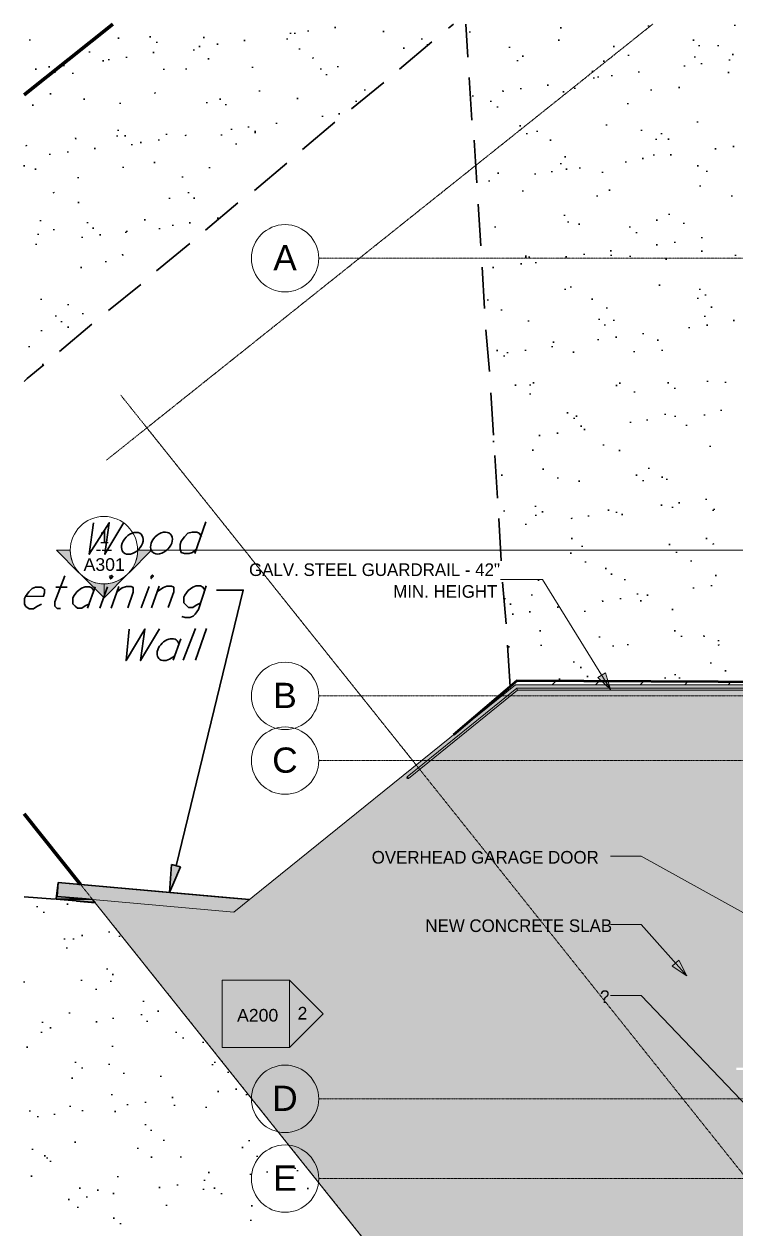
# Model space of a CAD drawing. Header units: inches. Extents: x -4136 to -1276, y 10223 to 12022.
# Drawn here: x -4124 to -3617, y 11069 to 11927 of the extents above; entities that cross this region are included whole.
import ezdxf

# ---------------------------------------------------------------- set-up
doc = ezdxf.new("R2010")
doc.units = ezdxf.units.IN
doc.header["$MEASUREMENT"] = 0
for name, pattern in [('Double Dash 3_8_', [1, 0.375, -0.125, 0.125, -0.125, 0.125, -0.125]), ('Grid Line 1_2_', [0.875, 0.5, -0.125, 0.125, -0.125]), ('IMPORT-DASHEDX2 _3_', [0.225, 0.15, -0.075])]:
    doc.linetypes.add(name, pattern=pattern)
for name, color, linetype, lineweight in [('A-FLOR', 192, 'Continuous', 13), ('A-FLOR-HRAL', 11, 'Continuous', 9), ('A-FLOR-PATT-2', 8, 'Continuous', 9), ('Building Setbacks-1', 254, 'IMPORT-DASHEDX2 _3_', 9), ('C-PROP-LINE', 91, 'Double Dash 3_8_', 20), ('G-ANNO-SYMB', 111, 'Continuous', 9), ('G-ANNO-TEXT', 231, 'Continuous', 9), ('PDF_Geometry-1', 9, 'Continuous', 70), ('PDF_Geometry-3', 253, 'Continuous', 30), ('PDF_Geometry-5', 111, 'Continuous', 50), ('PDF_Solid Fills-3', 253, 'Continuous', 30), ('S-FNDN-1', 10, 'Continuous', 13), ('S-FNDN-2', 173, 'Continuous', 13), ('S-GRID-1', 1, 'Grid Line 1_2_', 9), ('S-GRID-IDEN', 1, 'Continuous', 9), ('site plan_dwg _3_-1', 254, 'IMPORT-DASHEDX2 _3_', 9)]:
    doc.layers.add(name, color=color, linetype=linetype, lineweight=lineweight)
doc.styles.add('Arial', font='arial.ttf', dxfattribs={"height": 18})
doc.styles.add('Arial_1', font='arial.ttf', dxfattribs={"height": 9})
doc.styles.add('Century Gothic', font='ufonts.com_century-gothic.ttf', dxfattribs={"height": 9})

# ---------------------------------------------------------------- blocks, each defined once
blk = doc.blocks.new('site plan_dwg _3_-1267336-FLOOR PLAN - 1ST FLOOR PLAN')
at = {"layer": 'PDF_Solid Fills-3'}
for points in [[(1029.81, 1462), (1029.74, 1462.01), (1031.32, 1481.8), (1037.72, 1480.2), (1032.9, 1469.11)], [(948.92, 1457.8), (970.36, 1457.8), (949.54, 1459.85), (950.52, 1469.8), (949, 1458.38)], [(1072.52, 1457.8), (1072.92, 1457.8), (950.52, 1469.8), (1067.07, 1458.33)], [(974.52, 1455.4), (976.44, 1455.4), (974.91, 1457.35), (974.6, 1457.38), (948.92, 1457.8), (951.73, 1457.53)], [(974.6, 1457.38), (949.34, 1457.8), (970.36, 1457.8)], [(976.6, 1455.2), (974.52, 1455.4), (976.44, 1455.4)], [(1086.61, 1456.41), (1072.52, 1457.8), (1072.92, 1457.8), (1086.62, 1456.42)]]:
    blk.add_hatch(color=256, dxfattribs=at).paths.add_polyline_path(points, flags=0)
at = {"layer": 'Building Setbacks-1'}
for p, q in [((987.35, 1770.42), (1379.26, 2077.91)), ((997.73, 1816.9), (1206.21, 1551.39))]:
    blk.add_line(p, q, dxfattribs=at)
at = {"layer": 'PDF_Geometry-1'}
for p, q in [((994.53, 2081.11), (930.82, 2031.12)), ((926.56, 1518.93), (966.36, 1468.24))]:
    blk.add_line(p, q, dxfattribs=at)
at = {"layer": 'PDF_Geometry-3'}
for p, q in [((1152.92, 2077.8), (1152.92, 2077)), ((1237.33, 2079.09), (1233.72, 2076.2)), ((1247.32, 2055.4), (1246.08, 2079.01)), ((935.32, 2070.6), (935.32, 2069.8)), ((998.52, 2071.4), (998.52, 2070.6)), ((1020.92, 2072.2), (1020.92, 2071.4)), ((1059.32, 2071.4), (1059.32, 2070.6)), ((1118.52, 2069.8), (1118.52, 2069)), ((1120.92, 2073.8), (1120.92, 2073)), ((1124.12, 2073.8), (1124.12, 2073)), ((1133.72, 2075.4), (1133.72, 2074.6)), ((1187.32, 2074.6), (1187.32, 2073.8)), ((1248.92, 2073.8), (1248.92, 2073)), ((1313.72, 2076.2), (1313.72, 2075.4)), ((1376.12, 2077), (1376.12, 2076.2)), ((1437.72, 2077), (1437.72, 2076.2)), ((977.72, 2061.8), (977.72, 2061)), ((1023.32, 2061), (1023.32, 2060.2)), ((1025.72, 2068.2), (1025.72, 2067.4)), ((1052.12, 2062.6), (1052.12, 2061.8)), ((1056.12, 2065), (1056.12, 2064.2)), ((1068.92, 2066.6), (1068.92, 2065.8)), ((1088.12, 2069), (1088.12, 2068.2)), ((1127.32, 2062.6), (1127.32, 2061.8)), ((1221.72, 2066.6), (1198.52, 2047.4)), ((1201.72, 2062.6), (1201.72, 2061.8)), ((1214.52, 2069), (1214.52, 2068.2)), ((1218.52, 2065), (1218.52, 2064.2)), ((1276.92, 2062.6), (1276.92, 2061.8)), ((1312.12, 2067.4), (1312.12, 2066.6)), ((1351.32, 2062.6), (1351.32, 2061.8)), ((1408.12, 2066.6), (1408.12, 2065.8)), ((1412.12, 2062.6), (1412.12, 2061.8)), ((1425.72, 2062.6), (1425.72, 2061.8)), ((959.32, 2052.2), (959.32, 2051.4)), ((987.32, 2055.4), (987.32, 2054.6)), ((991.32, 2056.2), (991.32, 2055.4)), ((1004.12, 2057.8), (1004.12, 2057)), ((1062.52, 2056.2), (1062.52, 2055.4)), ((1136.92, 2056.2), (1136.92, 2055.4)), ((1282.52, 2053), (1282.52, 2052.2)), ((1286.52, 2056.2), (1286.52, 2055.4)), ((1344.12, 2052.2), (1344.12, 2051.4)), ((1361.72, 2056.2), (1361.72, 2055.4)), ((1408.92, 2054.6), (1408.92, 2053.8)), ((1433.72, 2052.2), (1433.72, 2051.4)), ((1436.12, 2056.2), (1436.12, 2055.4)), ((939.32, 2049.8), (939.32, 2049)), ((948.92, 2051.4), (948.92, 2050.6)), ((952.92, 2047.4), (952.92, 2046.6)), ((965.72, 2046.6), (965.72, 2045.8)), ((1030.52, 2049), (1030.52, 2048.2)), ((1046.52, 2049), (1046.52, 2048.2)), ((1093.72, 2049.8), (1093.72, 2049)), ((1142.52, 2048.2), (1142.52, 2047.4)), ((1146.52, 2044.2), (1146.52, 2043.4)), ((1154.52, 2049.8), (1154.52, 2049)), ((1336.12, 2045), (1336.12, 2044.2)), ((1368.92, 2044.2), (1368.92, 2043.4)), ((1401.72, 2048.2), (1401.72, 2047.4)), ((1413.72, 2049.8), (1413.72, 2049)), ((1187.32, 2037.8), (1164.12, 2019.4)), ((1249.72, 2010.6), (1248.12, 2041)), ((1304.12, 2035.4), (1304.12, 2034.6)), ((1336.92, 2040.2), (1336.92, 2039.4)), ((1340.12, 2041), (1340.12, 2040.2)), ((1349.72, 2041.8), (1349.72, 2041)), ((1432.92, 2043.4), (1432.92, 2042.6)), ((949.72, 2032.2), (949.72, 2031.4)), ((973.72, 2028.2), (973.72, 2027.4)), ((1024.12, 2032.2), (1024.12, 2031.4)), ((1070.52, 2027.4), (1070.52, 2026.6)), ((1098.52, 2033), (1098.52, 2032.2)), ((1125.72, 2027.4), (1125.72, 2026.6)), ((1173.72, 2033), (1173.72, 2032.2)), ((1250.52, 2028.2), (1250.52, 2027.4)), ((1272.12, 2031.4), (1272.12, 2030.6)), ((1284.92, 2033), (1284.92, 2032.2)), ((1315.32, 2030.6), (1315.32, 2029.8)), ((1323.32, 2033), (1323.32, 2032.2)), ((1377.72, 2031.4), (1377.72, 2030.6)), ((1397.72, 2033), (1397.72, 2032.2)), ((936.92, 2024.2), (936.92, 2023.4)), ((999.32, 2025), (999.32, 2024.2)), ((1060.92, 2025), (1060.92, 2024.2)), ((1074.52, 2023.4), (1074.52, 2022.6)), ((1167.32, 2025), (1167.32, 2024.2)), ((1263.32, 2024.2), (1263.32, 2023.4)), ((1268.12, 2020.2), (1268.12, 2019.4)), ((1360.92, 2021.8), (1360.92, 2021)), ((1110.52, 2009.8), (1110.52, 2009)), ((1152.12, 2009.8), (1128.92, 1990.6)), ((1143.32, 2014.6), (1143.32, 2013.8)), ((1155.32, 2016.2), (1155.32, 2015.4)), ((996.92, 2001.8), (996.92, 2001)), ((997.72, 2005.8), (997.72, 2005)), ((1002.52, 2001.8), (1002.52, 2001)), ((1032.12, 2002.6), (1032.12, 2001.8)), ((1045.72, 2001.8), (1045.72, 2001)), ((1071.32, 2001.8), (1071.32, 2001)), ((1078.52, 2005.8), (1078.52, 2005)), ((1090.52, 2007.4), (1090.52, 2006.6)), ((1284.12, 2006.6), (1284.12, 2005.8)), ((1288.92, 2001), (1288.92, 2000.2)), ((1296.12, 2002.6), (1296.12, 2001.8)), ((1345.72, 2006.6), (1345.72, 2005.8)), ((1370.52, 2002.6), (1370.52, 2001.8)), ((1410.52, 2008.2), (1410.52, 2007.4)), ((932.12, 1995.4), (932.12, 1994.6)), ((967.32, 2000.2), (967.32, 1999.4)), ((980.92, 1993), (980.92, 1992.2)), ((1007.32, 1995.4), (1007.32, 1994.6)), ((1013.72, 1997), (1013.72, 1996.2)), ((1026.52, 1998.6), (1026.52, 1997.8)), ((1081.72, 1995.4), (1081.72, 1994.6)), ((1252.92, 1965.8), (1251.32, 1996.2)), ((1305.72, 1996.2), (1305.72, 1995.4)), ((1380.92, 1996.2), (1380.92, 1995.4)), ((1384.92, 2000.2), (1384.92, 1999.4)), ((1389.72, 1996.2), (1389.72, 1995.4)), ((948.92, 1989), (948.92, 1988.2)), ((961.72, 1990.6), (961.72, 1989.8)), ((1316.12, 1984.2), (1316.12, 1983.4)), ((1379.32, 1985), (1379.32, 1984.2)), ((1391.32, 1985), (1391.32, 1984.2)), ((1423.32, 1989), (1423.32, 1988.2)), ((1436.12, 1990.6), (1436.12, 1989.8)), ((930.52, 1981), (930.52, 1980.2)), ((938.52, 1978.6), (938.52, 1977.8)), ((1000.92, 1979.4), (1000.92, 1978.6)), ((1023.32, 1982.6), (1023.32, 1981.8)), ((1062.52, 1978.6), (1062.52, 1977.8)), ((1117.72, 1981), (1094.52, 1961.8)), ((1312.92, 1979.4), (1312.92, 1978.6)), ((1316.92, 1975.4), (1316.92, 1974.6)), ((1326.52, 1976.2), (1326.52, 1975.4)), ((1359.32, 1980.2), (1359.32, 1979.4)), ((1371.32, 1982.6), (1371.32, 1981.8)), ((1410.52, 1977), (1410.52, 1976.2)), ((968.92, 1972.2), (968.92, 1971.4)), ((1043.32, 1972.2), (1043.32, 1971.4)), ((1261.72, 1967.4), (1261.72, 1966.6)), ((1268.12, 1973), (1268.12, 1972.2)), ((1294.52, 1972.2), (1294.52, 1971.4)), ((1306.52, 1973.8), (1306.52, 1973)), ((1342.52, 1973), (1342.52, 1972.2)), ((1416.92, 1973), (1416.92, 1972.2)), ((951.32, 1961.8), (951.32, 1961)), ((1047.32, 1961), (1047.32, 1960.2)), ((1285.72, 1960.2), (1285.72, 1959.4)), ((1347.32, 1960.2), (1347.32, 1959.4)), ((1412.12, 1962.6), (1412.12, 1961.8)), ((968.92, 1954.6), (968.92, 1953.8)), ((1033.72, 1957), (1033.72, 1956.2)), ((1051.32, 1957), (1051.32, 1956.2)), ((1082.52, 1953), (1059.32, 1933.8)), ((1255.32, 1921), (1253.72, 1950.6)), ((1338.52, 1956.2), (1338.52, 1955.4)), ((1434.52, 1955.4), (1434.52, 1954.6)), ((941.72, 1941.8), (941.72, 1941)), ((1016.12, 1941.8), (1016.12, 1941)), ((1068.12, 1942.6), (1068.12, 1941.8)), ((1315.32, 1942.6), (1315.32, 1941.8)), ((1389.72, 1942.6), (1389.72, 1941.8)), ((940.12, 1932.2), (940.12, 1931.4)), ((951.32, 1935.4), (951.32, 1934.6)), ((975.32, 1940.2), (975.32, 1939.4)), ((979.32, 1936.2), (979.32, 1935.4)), ((1002.52, 1933), (1002.52, 1932.2)), ((1003.32, 1933.8), (1003.32, 1933)), ((1026.52, 1935.4), (1026.52, 1934.6)), ((1036.12, 1937.8), (1036.12, 1937)), ((1048.12, 1939.4), (1048.12, 1938.6)), ((1265.72, 1934.6), (1265.72, 1933.8)), ((1317.72, 1937.8), (1317.72, 1937)), ((1325.72, 1936.2), (1325.72, 1935.4)), ((1361.72, 1933.8), (1361.72, 1933)), ((1380.92, 1938.6), (1380.92, 1937.8)), ((1400.12, 1936.2), (1400.12, 1935.4)), ((938.52, 1925), (938.52, 1924.2)), ((971.32, 1929.8), (971.32, 1929)), ((984.12, 1931.4), (984.12, 1930.6)), ((1048.12, 1924.2), (1024.12, 1905)), ((1366.52, 1929.8), (1366.52, 1929)), ((1412.92, 1925.8), (1412.92, 1925)), ((1000.12, 1917), (1000.12, 1916.2)), ((1348.12, 1917), (1348.12, 1916.2)), ((1380.92, 1921), (1380.92, 1920.2)), ((1393.72, 1922.6), (1393.72, 1921.8)), ((1412.92, 1916.2), (1412.92, 1915.4)), ((970.52, 1908.2), (970.52, 1907.4)), ((988.12, 1912.2), (988.12, 1911.4)), ((1284.12, 1908.2), (1284.12, 1907.4)), ((1289.72, 1913), (1289.72, 1912.2)), ((1294.52, 1909), (1294.52, 1908.2)), ((1316.12, 1913), (1316.12, 1912.2)), ((1328.92, 1914.6), (1328.92, 1913.8)), ((1348.12, 1913.8), (1348.12, 1913)), ((1361.72, 1913), (1361.72, 1912.2)), ((1387.32, 1910.6), (1387.32, 1909.8)), ((1436.92, 1913), (1436.92, 1912.2)), ((1257.72, 1876.2), (1256.12, 1905.8)), ((1264.12, 1905.8), (1264.12, 1905)), ((1012.92, 1895.4), (989.72, 1877)), ((1315.32, 1889.8), (1315.32, 1889)), ((1319.32, 1891.4), (1319.32, 1890.6)), ((1382.52, 1892.2), (1382.52, 1891.4)), ((1411.32, 1889), (1411.32, 1888.2)), ((941.72, 1885.8), (941.72, 1885)), ((960.92, 1881.8), (960.92, 1881)), ((1260.12, 1882.6), (1260.12, 1881.8)), ((1334.52, 1882.6), (1334.52, 1881.8)), ((1409.72, 1882.6), (1409.72, 1881.8)), ((1415.32, 1885), (1415.32, 1884.2)), ((952.12, 1873.8), (952.12, 1873)), ((971.32, 1875.4), (971.32, 1874.6)), ((1269.72, 1875.4), (1269.72, 1874.6)), ((1344.92, 1876.2), (1344.92, 1875.4)), ((1419.32, 1876.2), (1419.32, 1875.4)), ((941.72, 1863.4), (941.72, 1862.6)), ((977.72, 1867.4), (954.52, 1848.2)), ((956.12, 1869.8), (956.12, 1869)), ((960.92, 1865.8), (960.92, 1865)), ((1288.92, 1867.4), (1288.92, 1866.6)), ((1339.32, 1868.2), (1339.32, 1867.4)), ((1343.32, 1864.2), (1343.32, 1863.4)), ((1349.72, 1867.4), (1349.72, 1866.6)), ((1414.52, 1869.8), (1414.52, 1869)), ((1416.12, 1863.4), (1416.12, 1862.6)), ((1435.32, 1866.6), (1435.32, 1865.8)), ((1260.92, 1831.4), (1258.52, 1861)), ((1351.32, 1855.4), (1351.32, 1854.6)), ((1370.52, 1857.8), (1370.52, 1857)), ((1403.32, 1861.8), (1403.32, 1861)), ((932.92, 1852.2), (932.92, 1851.4)), ((1266.52, 1846.6), (1266.52, 1845.8)), ((1286.52, 1846.6), (1286.52, 1845.8)), ((1305.72, 1849), (1305.72, 1848.2)), ((1306.52, 1852.2), (1306.52, 1851.4)), ((1338.52, 1853.8), (1338.52, 1853)), ((1380.92, 1853), (1380.92, 1852.2)), ((942.52, 1839.4), (942.52, 1838.6)), ((1271.32, 1842.6), (1271.32, 1841.8)), ((1273.72, 1845), (1273.72, 1844.2)), ((1320.92, 1845), (1320.92, 1844.2)), ((1364.12, 1845), (1364.12, 1844.2)), ((1384.12, 1845.8), (1384.12, 1845)), ((1279.32, 1821.8), (1279.32, 1821)), ((1289.72, 1821.8), (1289.72, 1821)), ((1292.12, 1823.4), (1292.12, 1822.6)), ((1351.32, 1821), (1351.32, 1820.2)), ((1353.72, 1822.6), (1353.72, 1821.8)), ((1388.12, 1822.6), (1388.12, 1821.8)), ((1416.12, 1823.4), (1416.12, 1822.6)), ((1428.92, 1822.6), (1428.92, 1821.8)), ((1263.32, 1785.8), (1261.72, 1816.2)), ((1289.72, 1815.4), (1289.72, 1814.6)), ((1364.12, 1816.2), (1364.12, 1815.4)), ((1392.92, 1818.6), (1392.92, 1817.8)), ((1316.12, 1801.8), (1316.12, 1801)), ((1320.92, 1797.8), (1320.92, 1797)), ((1322.52, 1799.4), (1322.52, 1798.6)), ((1360.92, 1794.6), (1360.92, 1793.8)), ((1372.92, 1796.2), (1372.92, 1795.4)), ((1385.72, 1800.2), (1385.72, 1799.4)), ((1392.92, 1798.6), (1392.92, 1797.8)), ((1413.72, 1799.4), (1413.72, 1798.6)), ((1425.72, 1802.6), (1425.72, 1801.8)), ((1308.92, 1787.4), (1308.92, 1786.6)), ((1325.72, 1792.2), (1325.72, 1791.4)), ((1328.12, 1789.8), (1328.12, 1789)), ((1400.92, 1792.2), (1400.92, 1791.4)), ((1263.32, 1781.8), (1263.32, 1781)), ((1296.12, 1785.8), (1296.12, 1785)), ((1341.72, 1778.6), (1341.72, 1777.8)), ((1265.72, 1741), (1264.12, 1771.4)), ((1291.32, 1775.4), (1291.32, 1774.6)), ((1352.92, 1774.6), (1352.92, 1773.8)), ((1417.72, 1777), (1417.72, 1776.2)), ((1298.52, 1761.8), (1298.52, 1761)), ((1373.72, 1761.8), (1373.72, 1761)), ((1268.92, 1757.8), (1268.92, 1757)), ((1308.92, 1755.4), (1308.92, 1754.6)), ((1324.12, 1753), (1324.12, 1752.2)), ((1364.92, 1757), (1364.92, 1756.2)), ((1369.72, 1753), (1369.72, 1752.2)), ((1383.32, 1755.4), (1383.32, 1754.6)), ((1386.52, 1753.8), (1386.52, 1753)), ((1292.92, 1735.4), (1292.92, 1734.6)), ((1382.52, 1735.4), (1382.52, 1734.6)), ((1395.32, 1737), (1395.32, 1736.2)), ((1414.52, 1739.4), (1414.52, 1738.6)), ((1057.72, 1725.8), (1049.72, 1703.4)), ((1268.12, 1696.2), (1266.52, 1726.6)), ((1270.52, 1732.2), (1270.52, 1731.4)), ((1292.92, 1729), (1292.92, 1728.2)), ((1297.72, 1731.4), (1297.72, 1730.6)), ((1318.52, 1726.6), (1318.52, 1725.8)), ((1330.52, 1728.2), (1330.52, 1727.4)), ((1344.92, 1732.2), (1344.92, 1731.4)), ((1350.52, 1730.6), (1350.52, 1729.8)), ((1354.52, 1729), (1354.52, 1728.2)), ((1390.52, 1733.8), (1390.52, 1733)), ((1419.32, 1731.4), (1419.32, 1730.6)), ((1420.12, 1732.2), (1420.12, 1731.4)), ((1285.72, 1722.6), (1285.72, 1721.8)), ((1318.52, 1712.2), (1318.52, 1711.4)), ((1414.52, 1711.4), (1414.52, 1710.6)), ((1317.72, 1701.8), (1317.72, 1701)), ((1325.72, 1706.6), (1325.72, 1705.8)), ((1388.12, 1707.4), (1388.12, 1706.6)), ((1392.92, 1701.8), (1392.92, 1701)), ((1419.32, 1707.4), (1419.32, 1706.6)), ((1328.12, 1695.4), (1328.12, 1694.6)), ((1403.32, 1695.4), (1403.32, 1694.6)), ((1342.52, 1690.6), (1342.52, 1689.8)), ((1346.52, 1686.6), (1346.52, 1685.8)), ((1420.92, 1685), (1420.92, 1684.2)), ((950.52, 1680.2), (958.52, 1680.2)), ((978.52, 1680.2), (972.92, 1665)), ((987.32, 1680.2), (981.72, 1665)), ((989.72, 1665), (995.32, 1680.2)), ((1016.92, 1680.2), (1011.32, 1665)), ((1018.52, 1665), (1024.12, 1680.2)), ((1271.32, 1651.4), (1268.92, 1681)), ((1294.52, 1682.6), (1294.52, 1681.8)), ((1356.12, 1682.6), (1356.12, 1681.8)), ((1404.92, 1676.2), (1404.92, 1675.4)), ((1417.72, 1677.8), (1417.72, 1677)), ((1270.52, 1669.8), (1270.52, 1669)), ((1274.52, 1665.8), (1274.52, 1665)), ((1289.72, 1672.2), (1289.72, 1671.4)), ((1340.12, 1667.4), (1340.12, 1666.6)), ((1352.92, 1669), (1352.92, 1668.2)), ((1364.92, 1672.2), (1364.92, 1671.4)), ((1367.32, 1667.4), (1367.32, 1666.6)), ((1372.12, 1671.4), (1372.12, 1670.6)), ((1276.12, 1658.6), (1276.12, 1657.8)), ((1288.12, 1660.2), (1288.12, 1659.4)), ((1308.12, 1663.4), (1308.12, 1662.6)), ((1327.32, 1660.2), (1327.32, 1659.4)), ((1389.72, 1661), (1389.72, 1660.2)), ((1040.92, 1627.4), (1049.72, 1649.8)), ((1049.72, 1627.4), (1057.72, 1649.8)), ((1039.32, 1642.6), (1033.72, 1627.4)), ((1295.32, 1646.6), (1295.32, 1645.8)), ((1337.72, 1641.8), (1337.72, 1641)), ((1391.32, 1645.8), (1391.32, 1645)), ((1396.12, 1641.8), (1396.12, 1641)), ((1412.12, 1641.8), (1412.12, 1641)), ((1273.72, 1606.6), (1272.12, 1636.2)), ((1272.92, 1635.4), (1272.92, 1634.6)), ((1296.12, 1636.2), (1296.12, 1635.4)), ((1347.32, 1635.4), (1347.32, 1634.6)), ((1357.72, 1636.2), (1357.72, 1635.4)), ((1422.52, 1638.6), (1422.52, 1637.8)), ((1422.52, 1635.4), (1422.52, 1634.6)), ((1319.32, 1624.2), (1319.32, 1623.4)), ((1324.12, 1620.2), (1324.12, 1619.4)), ((1391.32, 1614.6), (1391.32, 1613.8)), ((1416.92, 1622.6), (1416.92, 1621.8)), ((1427.32, 1617), (1427.32, 1616.2)), ((1303.67, 1607.74), (1305.72, 1609.8)), ((1308.92, 1612.2), (1308.92, 1611.4)), ((1328.92, 1613.8), (1328.92, 1613)), ((1334.61, 1607.49), (1336.92, 1609.8)), ((1366.34, 1607.22), (1368.92, 1609.8)), ((1375.32, 1609.8), (1375.32, 1609)), ((1384.12, 1612.2), (1384.12, 1611.4)), ((1394.52, 1612.2), (1394.52, 1611.4)), ((1398.08, 1606.96), (1400.12, 1609)), ((1429.05, 1606.7), (1431.32, 1609)), ((1250.41, 1586.48), (1253.72, 1589.8)), ((948.92, 1457.8), (950.52, 1469.8)), ((926.07, 1459.76), (948.12, 1457.8)), ((935.32, 1453), (935.32, 1452.2)), ((956.92, 1454.6), (956.92, 1453.8)), ((963.32, 1456.2), (976.66, 1455.12)), ((940.12, 1449), (940.12, 1448.2)), ((986.52, 1434.6), (986.52, 1433.8)), ((954.52, 1429.8), (954.52, 1429)), ((960.92, 1429.8), (960.92, 1429)), ((967.32, 1432.2), (967.32, 1431.4)), ((993.72, 1431.4), (993.72, 1430.6)), ((956.12, 1423.4), (956.12, 1422.6)), ((984.92, 1408.2), (984.92, 1407.4)), ((966.52, 1400.2), (966.52, 1399.4)), ((988.92, 1404.2), (988.92, 1403.4)), ((925.72, 1399.4), (925.72, 1398.6)), ((976.92, 1393.8), (976.92, 1393)), ((987.32, 1399.4), (987.32, 1398.6)), ((1010.52, 1385), (1010.52, 1384.2)), ((957.72, 1377), (957.72, 1376.2)), ((1008.92, 1375.4), (1008.92, 1374.6)), ((1020.92, 1377.8), (1020.92, 1377)), ((938.52, 1370.6), (938.52, 1369.8)), ((944.12, 1366.6), (944.12, 1365.8)), ((976.92, 1370.6), (976.92, 1369.8)), ((988.92, 1373), (988.92, 1372.2)), ((1012.92, 1370.6), (1012.92, 1369.8)), ((937.72, 1363.4), (937.72, 1362.6)), ((1033.72, 1362.6), (1033.72, 1361.8)), ((1038.52, 1358.6), (1038.52, 1357.8)), ((927.32, 1353), (927.32, 1352.2)), ((988.12, 1353), (988.12, 1352.2)), ((1052.92, 1355.4), (1052.92, 1354.6)), ((961.72, 1341.8), (961.72, 1341)), ((985.72, 1340.2), (985.72, 1339.4)), ((1059.32, 1339.4), (1059.32, 1338.6)), ((1060.92, 1341), (1060.92, 1340.2)), ((966.52, 1337.8), (966.52, 1337)), ((996.12, 1333.8), (996.12, 1333)), ((1022.52, 1331.4), (1022.52, 1330.6)), ((1070.52, 1333.8), (1070.52, 1333)), ((959.32, 1330.6), (959.32, 1329.8)), ((987.32, 1318.6), (987.32, 1317.8)), ((1030.52, 1316.2), (1030.52, 1315.4)), ((1063.32, 1320.2), (1063.32, 1319.4)), ((1076.12, 1321.8), (1076.12, 1321)), ((1083.32, 1317.8), (1083.32, 1317)), ((1087.32, 1313.8), (1087.32, 1313)), ((928.92, 1307.4), (928.92, 1306.6)), ((957.72, 1310.6), (957.72, 1309.8)), ((966.52, 1307.4), (966.52, 1306.6)), ((989.72, 1306.6), (989.72, 1305.8)), ((998.52, 1311.4), (998.52, 1310.6)), ((1011.32, 1313), (1011.32, 1312.2)), ((1032.12, 1310.6), (1032.12, 1309.8)), ((1054.52, 1309), (1054.52, 1308.2)), ((934.52, 1303.4), (934.52, 1302.6)), ((946.52, 1305), (946.52, 1304.2)), ((1011.32, 1297), (1011.32, 1296.2)), ((1015.32, 1293), (1015.32, 1292.2)), ((930.52, 1280.2), (930.52, 1279.4)), ((960.92, 1285), (960.92, 1284.2)), ((1005.72, 1280.2), (1005.72, 1279.4)), ((1024.12, 1285.8), (1024.12, 1285)), ((1080.12, 1280.2), (1080.12, 1279.4)), ((1084.92, 1285), (1084.92, 1284.2)), ((939.32, 1275.4), (939.32, 1274.6)), ((940.92, 1273.8), (940.92, 1273)), ((943.32, 1271.4), (943.32, 1270.6)), ((1015.32, 1273.8), (1015.32, 1273)), ((1036.12, 1273.8), (1036.12, 1273)), ((1090.52, 1273.8), (1090.52, 1273)), ((1056.12, 1262.6), (1056.12, 1261.8)), ((1097.72, 1262.6), (1097.72, 1261.8)), ((1117.72, 1265), (1117.72, 1264.2)), ((1119.32, 1263.4), (1119.32, 1262.6)), ((929.72, 1261), (929.72, 1260.2)), ((991.32, 1260.2), (991.32, 1259.4)), ((1033.72, 1253.8), (1033.72, 1253)), ((1052.92, 1257), (1052.92, 1256.2)), ((1085.72, 1261), (1085.72, 1260.2)), ((964.12, 1252.2), (964.12, 1251.4)), ((968.92, 1245.8), (968.92, 1245)), ((976.92, 1250.6), (976.92, 1249.8)), ((988.12, 1248.2), (988.12, 1247.4)), ((1020.92, 1252.2), (1020.92, 1251.4)), ((1052.12, 1250.6), (1052.12, 1249.8)), ((1060.12, 1251.4), (1060.12, 1250.6)), ((1064.92, 1247.4), (1064.92, 1246.6)), ((1126.52, 1250.6), (1126.52, 1249.8)), ((956.12, 1244.2), (956.12, 1243.4)), ((962.52, 1238.6), (962.52, 1237.8)), ((1025.72, 1239.4), (1025.72, 1238.6)), ((1086.52, 1238.6), (1086.52, 1237.8)), ((988.12, 1230.6), (988.12, 1229.8)), ((1085.72, 1228.2), (1085.72, 1227.4)), ((992.92, 1226.6), (992.92, 1225.8))]:
    blk.add_line(p, q, dxfattribs=at)
at = {"layer": 'PDF_Geometry-3', "flags": 128}
for points in [[(1095.32, 2004.2), (1095.32, 2003.4), (1095.32, 2002.6)], [(1287.32, 1913.8), (1287.32, 1913), (1287.32, 1912.2)], [(943.32, 1838.6), (931.32, 1829), (929.12, 1826.96)], [(977.72, 1725.8), (974.52, 1703.4), (988.92, 1725.8), (985.72, 1703.4), (999.32, 1725.8)], [(1054.52, 1715.4), (1052.92, 1717.8), (1051.32, 1718.6), (1048.12, 1718.6), (1044.92, 1717.8), (1042.52, 1715.4), (1040.12, 1712.2), (1039.32, 1709.8), (1039.32, 1706.6), (1040.12, 1704.2), (1042.52, 1703.4), (1045.72, 1703.4), (1048.12, 1704.2), (1051.32, 1706.6)], [(956.92, 1688.2), (949.72, 1669.8), (949.72, 1666.6), (951.32, 1665), (953.72, 1665)], [(928.92, 1673.8), (941.72, 1673.8), (942.52, 1676.2), (942.52, 1678.6), (941.72, 1679.4), (940.12, 1680.2), (936.12, 1680.2), (933.72, 1679.4), (931.32, 1677), (928.92, 1673.8), (928.12, 1672.2), (928.12, 1668.2), (928.92, 1666.6), (931.32, 1665), (934.52, 1665), (936.92, 1666.6), (940.12, 1668.2)], [(977.72, 1677), (976.12, 1679.4), (974.52, 1680.2), (971.32, 1680.2), (968.92, 1679.4), (965.72, 1677), (963.32, 1673.8), (962.52, 1672.2), (962.52, 1668.2), (964.12, 1666.6), (965.72, 1665), (968.92, 1665), (971.32, 1666.6), (974.52, 1668.2)], [(993.72, 1676.2), (997.72, 1679.4), (1000.92, 1680.2), (1004.12, 1680.2), (1005.72, 1679.4), (1005.72, 1676.2), (1001.72, 1665)], [(1022.52, 1676.2), (1027.32, 1679.4), (1029.72, 1680.2), (1032.92, 1680.2), (1034.52, 1679.4), (1034.52, 1676.2), (1030.52, 1665)], [(1034.52, 1481), (1084.12, 1677), (1064.92, 1677)], [(1057.72, 1680.2), (1052.12, 1663.4), (1049.72, 1660.2), (1048.12, 1658.6), (1045.72, 1657.8), (1042.52, 1657.8), (1040.12, 1658.6)], [(1056.92, 1677), (1055.32, 1679.4), (1053.72, 1680.2), (1050.52, 1680.2), (1048.12, 1679.4), (1044.92, 1677), (1042.52, 1673.8), (1041.72, 1672.2), (1041.72, 1668.2), (1043.32, 1666.6), (1044.92, 1665), (1048.12, 1665), (1050.52, 1666.6), (1053.72, 1668.2)], [(1002.52, 1649.8), (1000.12, 1627.4), (1013.72, 1649.8), (1010.52, 1627.4), (1024.12, 1649.8)]]:
    blk.add_lwpolyline(points, dxfattribs=at)
for points in [[(988.92, 1687.4), (989.72, 1685.8), (991.32, 1687.4), (990.52, 1688.2)], [(1018.52, 1687.4), (1018.52, 1685.8), (1020.12, 1687.4), (1019.32, 1688.2)]]:
    blk.add_lwpolyline(points, close=True, dxfattribs=at)
at = {"layer": 'PDF_Geometry-3'}
for centre in [(1005.29, 1710.97), (1026.09, 1710.97)]:
    blk.add_ellipse(centre, major_axis=(6.4, 6.4), ratio=0.693889, dxfattribs=at)
blk.add_ellipse((1030.1, 1635.01), major_axis=(6.5, 6.36), ratio=0.686133, start_param=5.925031, end_param=11.003657, dxfattribs=at)
at = {"layer": 'PDF_Geometry-5', "flags": 128}
blk.add_lwpolyline([(1469.76, 1608.16), (1278.52, 1610.6), (1232.92, 1572.6)], dxfattribs=at)
at = {"layer": 'PDF_Solid Fills-3'}
for p, q in [((1029.74, 1462.01), (1031.32, 1481.8)), ((1031.32, 1481.8), (1037.72, 1480.2)), ((1037.72, 1480.2), (1032.9, 1469.11)), ((950.52, 1469.8), (949, 1458.38)), ((949.54, 1459.85), (950.52, 1469.8)), ((1072.92, 1457.8), (950.52, 1469.8)), ((950.52, 1469.8), (1067.07, 1458.33)), ((1032.9, 1469.11), (1029.81, 1462)), ((970.36, 1457.8), (949.54, 1459.85)), ((1029.81, 1462), (1029.74, 1462.01)), ((949, 1458.38), (948.92, 1457.8)), ((948.92, 1457.8), (970.36, 1457.8)), ((974.6, 1457.38), (948.92, 1457.8)), ((948.92, 1457.8), (951.73, 1457.53)), ((974.6, 1457.38), (949.34, 1457.8)), ((949.34, 1457.8), (970.36, 1457.8)), ((951.73, 1457.53), (974.52, 1455.4)), ((970.36, 1457.8), (974.6, 1457.38)), ((976.6, 1455.2), (974.52, 1455.4)), ((974.52, 1455.4), (976.44, 1455.4)), ((974.52, 1455.4), (976.44, 1455.4)), ((974.91, 1457.35), (974.6, 1457.38)), ((976.44, 1455.4), (974.91, 1457.35)), ((976.44, 1455.4), (976.6, 1455.2)), ((1067.07, 1458.33), (1072.52, 1457.8)), ((1072.52, 1457.8), (1072.92, 1457.8)), ((1086.61, 1456.41), (1072.52, 1457.8)), ((1072.52, 1457.8), (1072.92, 1457.8)), ((1072.92, 1457.8), (1086.62, 1456.42)), ((1086.62, 1456.42), (1086.61, 1456.41))]:
    blk.add_line(p, q, dxfattribs=at)
blk = doc.blocks.new('Railing - Lapeyre - 1 1_2_ Post-V1-FLOOR PLAN - 1ST FLOOR PLAN')
at = {"layer": 'A-FLOR-HRAL'}
blk.add_hatch(color=256, dxfattribs=at).paths.add_polyline_path([(0, -0.75), (0.19, -0.72), (0.37, -0.65), (0.53, -0.53), (0.65, -0.38), (0.72, -0.19), (0.75, 0), (-0.75, 0), (-0.72, -0.19), (-0.65, -0.38), (-0.53, -0.53), (-0.38, -0.65), (-0.19, -0.72)], flags=0)
blk.add_arc((0, 0), 0.75, 180, 360, dxfattribs=at)
blk = doc.blocks.new('Railing - Railing-1341484-FLOOR PLAN - 1ST FLOOR PLAN')
at = {"layer": 'A-FLOR-HRAL'}
for points in [[(-3850.29, 11389.76), (-3772.59, 11452.52), (-3773.12, 11454.02), (-3851.23, 11390.93), (-3850.31, 11389.78)], [(-3591.11, 11452.52), (-3581.7, 11452.52), (-3581.7, 11454.02), (-3773.12, 11454.02), (-3772.59, 11452.52), (-3601.56, 11452.52)]]:
    blk.add_hatch(color=256, dxfattribs=at).paths.add_polyline_path(points, flags=0)
for p, q in [((-3773.12, 11454.02), (-3851.23, 11390.93)), ((-3581.7, 11454.02), (-3773.12, 11454.02)), ((-3850.29, 11389.76), (-3772.59, 11452.52)), ((-3772.59, 11452.52), (-3581.7, 11452.52)), ((-3850.29, 11389.76), (-3851.23, 11390.93))]:
    blk.add_line(p, q, dxfattribs=at)
blk.add_open_spline([(-3773.12, 11454.02), (-3773.12, 11454.02), (-3773.11, 11453.97), (-3773.05, 11453.81), (-3772.99, 11453.65), (-3772.94, 11453.5), (-3772.89, 11453.37), (-3772.86, 11453.27), (-3772.82, 11453.17), (-3772.78, 11453.04), (-3772.72, 11452.89), (-3772.67, 11452.73), (-3772.63, 11452.61), (-3772.6, 11452.54), (-3772.59, 11452.52), (-3772.59, 11452.52)], degree=3, knots=[0, 0, 0, 0, 0.166667, 0.25, 0.333333, 0.416667, 0.458333, 0.5, 0.541667, 0.583333, 0.666667, 0.75, 0.833333, 0.916667, 1, 1, 1, 1], dxfattribs=at)
at = {"rotation": 308.9304407069868}
blk.add_blockref('Railing - Lapeyre - 1 1_2_ Post-V1-FLOOR PLAN - 1ST FLOOR PLAN', (-3850.76, 11390.34), dxfattribs=at)
blk = doc.blocks.new('Family - ___-1264376-FLOOR PLAN - 1ST FLOOR PLAN')
at = {"layer": 'C-PROP-LINE'}
for p, q in [((-4060.85, 11927.3), (-4124.15, 11876.78)), ((-3676.11, 11927.3), (-4036.63, 11639.56)), ((-4036.63, 11639.56), (-2946.18, 10274.36)), ((-4124.15, 11364.57), (-3246.45, 10265.73))]:
    blk.add_line(p, q, dxfattribs=at)
blk = doc.blocks.new('Grid - Grid Head - Circle-50561-FLOOR PLAN - 1ST FLOOR PLAN')
at = {"layer": 'S-GRID-IDEN'}
for start, end in [(360, 180), (180, 360)]:
    blk.add_arc((0, 0), 0.25, start, end, dxfattribs=at)
blk = doc.blocks.new('Elevation - Detail Number-151647-FLOOR PLAN - 1ST FLOOR PLAN')
at = {"layer": 'G-ANNO-SYMB'}
for p, q in [((0.25, 0.25), (-0.25, 0.25)), ((-0.25, 0.25), (-0.25, -0.25)), ((0.25, -0.25), (0.25, 0.25)), ((-0.25, -0.25), (0.25, -0.25))]:
    blk.add_line(p, q, dxfattribs=at)
blk = doc.blocks.new('Elevation - Detail Number-151370-FLOOR PLAN - 1ST FLOOR PLAN')
at = {"layer": 'G-ANNO-SYMB'}
for p, q in [((0, 0.25), (-0.25, 0)), ((0.25, 0), (0, 0.25)), ((-0.25, 0), (0.25, 0))]:
    blk.add_line(p, q, dxfattribs=at)
blk = doc.blocks.new('Section - Section Head - Filled-22785-FLOOR PLAN - 1ST FLOOR PLAN')
at = {"layer": 'G-ANNO-SYMB'}
h = blk.add_hatch(color=256, dxfattribs=at)
edge = h.paths.add_edge_path(flags=0)
edge.add_line((-0.4268, 0.1768), (-0.25, 0.3536))
edge.add_line((-0.25, 0.3536), (-0.25, 0.25))
edge.add_arc((-0.25, 0), 0.25, 90, 135)
h = blk.add_hatch(color=256, dxfattribs=at)
edge = h.paths.add_edge_path(flags=0)
edge.add_arc((-0.25, 0), 0.25, 45, 90)
edge.add_line((-0.25, 0.25), (-0.25, 0.3536))
edge.add_line((-0.25, 0.3536), (-0.0732, 0.1768))
h = blk.add_hatch(color=256, dxfattribs=at)
edge = h.paths.add_edge_path(flags=0)
edge.add_arc((-0.25, 0), 0.2503, 137.9216, 180)
edge.add_line((-0.5003, 0), (-0.6036, 0))
edge.add_line((-0.6036, 0), (-0.4358, 0.1678))
h = blk.add_hatch(color=256, dxfattribs=at)
edge = h.paths.add_edge_path(flags=0)
edge.add_line((-0.0642, 0.1678), (0.1036, 0))
edge.add_line((0.1036, 0), (0.0003, 0))
edge.add_arc((-0.25, 0), 0.2503, 0, 42.0784)
for p, q in [((-0.25, 0.3536), (-0.4268, 0.1768)), ((-0.25, 0.25), (-0.25, 0.3536)), ((-0.0732, 0.1768), (-0.25, 0.3536)), ((-0.25, 0.3536), (-0.25, 0.25)), ((-0.4358, 0.1678), (-0.6036, 0)), ((0.1036, 0), (-0.0642, 0.1678)), ((-0.6036, 0), (-0.5003, 0)), ((0.0003, 0), (0.1036, 0))]:
    blk.add_line(p, q, dxfattribs=at)
for centre, radius, start, end in [((-0.2503, 0), 0.25, 360, 180), ((-0.25, 0), 0.25, 90, 135), ((-0.25, 0), 0.25, 45, 90), ((-0.25, 0), 0.2503, 137.9216, 180), ((-0.25, 0), 0.2503, 0, 42.0784), ((-0.2503, 0), 0.25, 180, 360)]:
    blk.add_arc(centre, radius, start, end, dxfattribs=at)

msp = doc.modelspace()

# ---------------------------------------------------------------- hatches: boundary and pattern name
at = {"layer": 'A-FLOR-PATT-2'}
h = msp.add_hatch(dxfattribs=at)
h.set_pattern_fill('FP_4', color=256, style=0, pattern_type=2)
h.set_pattern_definition([(0, (0, 0), (30.72, 7.68), [1.267, -21.773, 1.267, -21.773, -122.88]), (0, (0, 0), (30.72, 7.68), [-46.08, 1.267, -44.813, 1.267, -21.773, -53.76]), (0, (0, 0), (30.72, 7.68), [-115.2, 1.267, -14.093, 1.267, -37.133]), (120, (11.52, 3.84), (-22.011075, 22.7643004), [1.267, -21.773, 1.267, -21.773, -122.88]), (120, (11.52, 3.84), (-22.011075, 22.7643004), [-46.08, 1.267, -44.813, 1.267, -21.773, -53.76]), (120, (11.52, 3.84), (-22.011075, 22.7643004), [-115.2, 1.267, -14.093, 1.267, -37.133]), (240, (15.36, 19.2), (-8.708925, -30.4443004), [1.267, -21.773, 1.267, -21.773, -122.88]), (240, (15.36, 19.2), (-8.708925, -30.4443004), [-46.08, 1.267, -44.813, 1.267, -21.773, -53.76]), (240, (15.36, 19.2), (-8.708925, -30.4443004), [-115.2, 1.267, -14.093, 1.267, -37.133])])
h.paths.add_polyline_path([(-3034.2, 10794.77), (-3034.17, 10794.77), (-3034.28, 10794.84), (-3034.97, 10795.45), (-3035.57, 10796.13), (-3036.08, 10796.9), (-3036.48, 10797.72), (-3036.78, 10798.58), (-3036.96, 10799.48), (-3037.02, 10800.4), (-3036.96, 10801.31), (-3036.78, 10802.21), (-3036.48, 10803.07), (-3036.08, 10803.9), (-3035.57, 10804.66), (-3034.97, 10805.35), (-3034.28, 10805.95), (-3033.83, 10806.25), (-3033.83, 10810.46), (-3037.08, 10810.46), (-3037.08, 10834.27), (-3036.33, 10834.27), (-3036.33, 10836.27), (-3072.08, 10836.27), (-3072.08, 10838.02), (-3036.33, 10838.02), (-3036.33, 10874.27), (-3037.08, 10874.27), (-3037.08, 10890.21), (-3036.33, 10890.21), (-3036.33, 11034.21), (-3037.08, 11034.21), (-3037.08, 11046.27), (-3036.33, 11046.27), (-3036.33, 11094.27), (-3581.7, 11094.27), (-3581.7, 11145.71), (-3580.7, 11145.71), (-3580.7, 11147.71), (-3579.45, 11147.71), (-3579.45, 11183.71), (-3580.7, 11183.71), (-3580.7, 11185.71), (-3581.7, 11185.71), (-3581.7, 11209.9), (-3579.45, 11209.9), (-3579.45, 11353.9), (-3581.7, 11353.9), (-3581.7, 11452.52), (-3772.59, 11452.52), (-3850.31, 11389.75), (-3850.46, 11389.66), (-3850.64, 11389.6), (-3850.84, 11389.6), (-3851.03, 11389.64), (-3851.2, 11389.74), (-3851.34, 11389.87), (-3851.45, 11390.04), (-3851.5, 11390.23), (-3851.5, 11390.44), (-3851.45, 11390.64), (-3851.37, 11390.79), (-3851.22, 11390.94), (-3773.11, 11454.02), (-3581.7, 11454.02), (-3581.7, 11456.52), (-3774.01, 11456.52), (-3974.76, 11294.35), (-4075.29, 11303.4), (-3669.02, 10794.77), (-3034.37, 10794.77)], flags=0)
h.paths.add_polyline_path([(-3026.33, 10834.27), (-3026.2, 10834.27), (-3026.2, 10874.27), (-3026.33, 10874.27), (-3026.33, 10836.89)], flags=0)
h.paths.add_polyline_path([(-3026.33, 10890.21), (-3026.2, 10890.21), (-3026.2, 11034.21), (-3026.33, 11034.21), (-3026.33, 10992.66)], flags=0)
h.paths.add_polyline_path([(-3026.2, 11046.27), (-3026.2, 11096.52), (-3026.33, 11096.52), (-3026.33, 11046.27)], flags=0)
h.paths.add_polyline_path([(-3120.79, 11106.52), (-3049.33, 11106.52), (-3049.33, 11121.51), (-3036.33, 11121.51), (-3036.33, 11387.77), (-3071.33, 11387.77), (-3071.33, 11389.52), (-3036.33, 11389.52), (-3036.33, 11424.64), (-3049.33, 11424.64), (-3049.33, 11447.9), (-3285.95, 11447.9), (-3285.95, 11424.64), (-3301.95, 11424.64), (-3301.95, 11447.9), (-3558.45, 11447.9), (-3558.45, 11424.64), (-3569.45, 11424.64), (-3569.45, 11354.9), (-3568.48, 11354.9), (-3568.48, 11208.9), (-3569.45, 11208.9), (-3569.45, 11121.51), (-3558.45, 11121.51), (-3558.45, 11106.52), (-3301.95, 11106.52), (-3301.95, 11121.51), (-3285.95, 11121.51), (-3285.95, 11106.52)], flags=0)
h.paths.add_polyline_path([(-3026.33, 11106.52), (-3026.2, 11106.52), (-3026.2, 11455.52), (-3026.33, 11455.52), (-3026.33, 11148.44)], flags=0)
h.paths.add_polyline_path([(-3580.7, 11181.96), (-3616.7, 11181.96), (-3616.7, 11183.71), (-3580.7, 11183.71)], flags=0)
h.paths.add_polyline_path([(-3569.13, 11207.61), (-3569.13, 11208.61), (-3566.66, 11208.61), (-3566.66, 11207.61), (-3568.66, 11207.61)], flags=0)
h.paths.add_polyline_path([(-3569.13, 11355.18), (-3569.13, 11356.18), (-3566.66, 11356.18), (-3566.66, 11355.18), (-3568.66, 11355.18)], flags=0)
h.paths.add_polyline_path([(-3213.14, 11455.52), (-3037.08, 11455.52), (-3037.08, 11537.52), (-3036.33, 11537.52), (-3036.33, 11681.52), (-3037.08, 11681.52), (-3037.08, 11705.21), (-3036.33, 11705.21), (-3036.33, 11741.46), (-3072.08, 11741.46), (-3072.08, 11743.21), (-3036.33, 11743.21), (-3036.33, 11745.21), (-3037.08, 11745.21), (-3037.08, 11770.65), (-3026.2, 11770.65), (-3026.21, 11812.27), (-3026.4, 11812.3), (-3026.58, 11812.37), (-3026.61, 11812.4), (-3208.45, 11812.4), (-3208.45, 11757.64), (-3202.45, 11757.64), (-3202.45, 11757.08), (-3206.6, 11757.08), (-3206.86, 11757.03), (-3207.08, 11756.88), (-3207.23, 11756.65), (-3207.28, 11756.39), (-3207.28, 11748.91), (-3207.23, 11748.64), (-3207.08, 11748.42), (-3206.86, 11748.27), (-3206.59, 11748.21), (-3202.45, 11748.21), (-3202.45, 11747.66), (-3208.45, 11747.66), (-3208.45, 11738.4), (-3208.48, 11738.2), (-3208.55, 11738.02), (-3208.67, 11737.87), (-3208.83, 11737.75), (-3209.01, 11737.67), (-3209.21, 11737.65), (-3209.4, 11737.67), (-3209.58, 11737.75), (-3209.73, 11737.87), (-3209.85, 11738.02), (-3209.93, 11738.2), (-3209.95, 11738.4), (-3209.95, 11747.66), (-3212.45, 11747.66), (-3212.45, 11506.13), (-3212.26, 11506.11), (-3212.08, 11506.03), (-3211.92, 11505.91), (-3211.8, 11505.76), (-3211.73, 11505.58), (-3211.7, 11505.38), (-3211.73, 11505.19), (-3211.8, 11505.01), (-3211.92, 11504.85), (-3212.08, 11504.73), (-3212.26, 11504.66), (-3212.45, 11504.63), (-3212.45, 11472.99), (-3202.45, 11472.99), (-3202.45, 11472.43), (-3206.59, 11472.43), (-3206.86, 11472.38), (-3207.08, 11472.23), (-3207.23, 11472.01), (-3207.28, 11471.74), (-3207.28, 11464.26), (-3207.23, 11464), (-3207.08, 11463.77), (-3206.86, 11463.62), (-3206.59, 11463.57), (-3202.45, 11463.57), (-3202.45, 11463.01), (-3212.45, 11463.01), (-3212.45, 11456.52), (-3261.45, 11456.52), (-3261.45, 11455.52)], flags=0)
h.paths.add_polyline_path([(-3208.31, 11463.57), (-3208.05, 11463.62), (-3207.83, 11463.77), (-3207.68, 11464), (-3207.62, 11464.26), (-3207.62, 11471.74), (-3207.68, 11472.01), (-3207.83, 11472.23), (-3208.05, 11472.38), (-3208.31, 11472.43), (-3212.45, 11472.43), (-3212.45, 11463.57), (-3208.81, 11463.57)], flags=0)
h.paths.add_polyline_path([(-3026.2, 11537.52), (-3026.2, 11681.52), (-3026.33, 11681.52), (-3026.33, 11537.52)], flags=0)
h.paths.add_polyline_path([(-3026.2, 11705.21), (-3026.2, 11736.52), (-3026.33, 11736.52), (-3026.33, 11705.21)], flags=0)
h.paths.add_polyline_path([(-3208.31, 11748.21), (-3208.05, 11748.27), (-3207.83, 11748.42), (-3207.68, 11748.64), (-3207.62, 11748.91), (-3207.62, 11756.39), (-3207.68, 11756.65), (-3207.83, 11756.88), (-3208.05, 11757.03), (-3208.31, 11757.08), (-3208.45, 11757.08), (-3208.45, 11748.21)], flags=0)
h.paths.add_polyline_path([(-3212.45, 11748.21), (-3209.95, 11748.21), (-3209.95, 11757.08), (-3212.45, 11757.08), (-3212.45, 11752.05)], flags=0)
h.paths.add_polyline_path([(-3212.45, 11757.64), (-3209.95, 11757.64), (-3209.95, 11813.9), (-3026.2, 11813.9), (-3026.2, 11816.4), (-3212.45, 11816.4), (-3212.45, 11758.54)], flags=0)
at = {"layer": 'G-ANNO-TEXT'}
for points in [[(-3706.18, 11453.1), (-3709.77, 11464.99), (-3715.24, 11461.6)], [(-3651.81, 11249.16), (-3657.45, 11260.23), (-3662.23, 11255.93)]]:
    msp.add_hatch(color=256, dxfattribs=at).paths.add_polyline_path(points, flags=0)
at = {"layer": 'S-FNDN-1'}
msp.add_hatch(color=256, dxfattribs=at).paths.add_polyline_path([(-3974.76, 11294.35), (-3963.58, 11303.39), (-4099.78, 11315.64), (-4100.67, 11305.68), (-4075.29, 11303.4)], flags=0)

# ---------------------------------------------------------------- linework, layer by layer
at = {"layer": 'A-FLOR'}
for p, q in [((-3774.01, 11456.52), (-3974.76, 11294.35)), ((-3581.7, 11456.52), (-3774.01, 11456.52)), ((-4075.29, 11303.4), (-3669.02, 10794.77)), ((-3974.76, 11294.35), (-4075.29, 11303.4))]:
    msp.add_line(p, q, dxfattribs=at)
at = {"layer": 'G-ANNO-SYMB'}
msp.add_line((-4043.19, 11552.4), (-1407.87, 11552.4), dxfattribs=at)
at = {"layer": 'G-ANNO-TEXT'}
for p, q in [((-3754.78, 11531.49), (-3784.58, 11531.49)), ((-3706.18, 11453.1), (-3754.78, 11531.49)), ((-3709.77, 11464.99), (-3715.24, 11461.6)), ((-3706.18, 11453.1), (-3709.77, 11464.99)), ((-3715.24, 11461.6), (-3706.18, 11453.1)), ((-3684.52, 11334.29), (-3706.18, 11334.29)), ((-3569, 11270.53), (-3684.52, 11334.29)), ((-3684.52, 11285.55), (-3706.18, 11285.55)), ((-3651.81, 11249.16), (-3684.52, 11285.55)), ((-3657.45, 11260.23), (-3662.23, 11255.93)), ((-3651.81, 11249.16), (-3657.45, 11260.23)), ((-3662.23, 11255.93), (-3651.81, 11249.16)), ((-3684.52, 11234.96), (-3706.18, 11234.96)), ((-3581.36, 11127.15), (-3684.52, 11234.96))]:
    msp.add_line(p, q, dxfattribs=at)
at = {"layer": 'S-FNDN-2'}
for p, q in [((-4099.78, 11315.64), (-4100.67, 11305.68)), ((-4099.78, 11315.64), (-3963.58, 11303.39)), ((-4075.29, 11303.4), (-4100.67, 11305.68))]:
    msp.add_line(p, q, dxfattribs=at)
at = {"layer": 'S-GRID-1'}
for p, q in [((-1362.8, 11760.4), (-3914.18, 11760.4)), ((-2971.96, 11448.52), (-3914.18, 11448.52)), ((-1362.8, 11402.4), (-3914.18, 11402.4)), ((-1362.8, 11161.4), (-3914.18, 11161.4)), ((-2971.96, 11104.52), (-3914.18, 11104.52))]:
    msp.add_line(p, q, dxfattribs=at)

# ---------------------------------------------------------------- block references
at = {"layer": 'A-FLOR-HRAL'}
msp.add_blockref('Railing - Railing-1341484-FLOOR PLAN - 1ST FLOOR PLAN', (0, 0), dxfattribs=at)
at = {"layer": 'C-PROP-LINE'}
msp.add_blockref('Family - ___-1264376-FLOOR PLAN - 1ST FLOOR PLAN', (0, 0), dxfattribs=at)
at = {"layer": 'G-ANNO-SYMB', "extrusion": (0, 0, -1), "xscale": 95.99999999999994, "yscale": 95.99999999999994, "zscale": 95.99999999999994}
for name, p, rotation in [('Section - Section Head - Filled-22785-FLOOR PLAN - 1ST FLOOR PLAN', (4043.19, 11552.4), 180), ('Elevation - Detail Number-151370-FLOOR PLAN - 1ST FLOOR PLAN', (3935.11, 11221.9), 90.00000000000001)]:
    msp.add_blockref(name, p, dxfattribs=dict(at, rotation=rotation))
at = {"layer": 'G-ANNO-SYMB', "xscale": 95.99999999999994, "yscale": 95.99999999999994, "zscale": 95.99999999999994}
msp.add_blockref('Elevation - Detail Number-151647-FLOOR PLAN - 1ST FLOOR PLAN', (-3959.11, 11221.9), dxfattribs=at)
at = {"layer": 'S-GRID-IDEN', "xscale": 95.99999999999994, "yscale": 95.99999999999994, "zscale": 95.99999999999994}
for p, rotation in [((-3938.18, 11760.4), 89.9999999999996), ((-3938.18, 11448.52), 89.99999999999942), ((-3938.18, 11402.4), 89.9999999999996), ((-3938.18, 11161.4), 89.9999999999996), ((-3938.18, 11104.52), 89.99999999999967)]:
    msp.add_blockref('Grid - Grid Head - Circle-50561-FLOOR PLAN - 1ST FLOOR PLAN', p, dxfattribs=dict(at, rotation=rotation))
at = {"layer": 'site plan_dwg _3_-1', "rotation": 0.4767314902811993}
msp.add_blockref('site plan_dwg _3_-1267336-FLOOR PLAN - 1ST FLOOR PLAN', (-5038.04, 9837.99), dxfattribs=at)

# ---------------------------------------------------------------- texts
at = {"layer": 'G-ANNO-SYMB', "char_height": 9, "attachment_point": 1}
for s, insert, width, style in [('1', (-4070.51, 11566.3), 8.484, 'Arial_1'), ('---', (-4073.16, 11557.8), 15.453, 'Century Gothic'), ('A301', (-4081.75, 11546.67), 35.754, 'Arial_1'), ('A200', (-3972.39, 11225.45), 35.754, 'Arial_1'), ('2', (-3929.28, 11226.92), 8.484, 'Arial_1')]:
    msp.add_mtext(s, dxfattribs=dict(at, insert=insert, width=width, style=style))
at = {"layer": 'G-ANNO-TEXT', "char_height": 9, "attachment_point": 1, "style": 'Century Gothic'}
for s, insert, width in [('GALV. STEEL GUARDRAIL - 42"', (-3963.84, 11542.99), 217.251), ('MIN. HEIGHT', (-3861.09, 11527.49), 92.718), ('OVERHEAD GARAGE DOOR', (-3876.45, 11338.04), 206.343), ('NEW CONCRETE SLAB', (-3838.2, 11289.29), 159.984), ('?', (-3713.71, 11238.7), 9.09)]:
    msp.add_mtext(s, dxfattribs=dict(at, insert=insert, width=width))
at = {"layer": 'S-GRID-IDEN', "char_height": 18, "attachment_point": 1, "style": 'Arial'}
for s, insert, width in [('A', (-3946.58, 11769.78), 20.301), ('B', (-3946.58, 11457.9), 20.301), ('C', (-3947.34, 11411.78), 22.119), ('D', (-3947.34, 11170.78), 22.119), ('E', (-3946.58, 11113.9), 20.301)]:
    msp.add_mtext(s, dxfattribs=dict(at, insert=insert, width=width))

doc.saveas('drawing.dxf')
